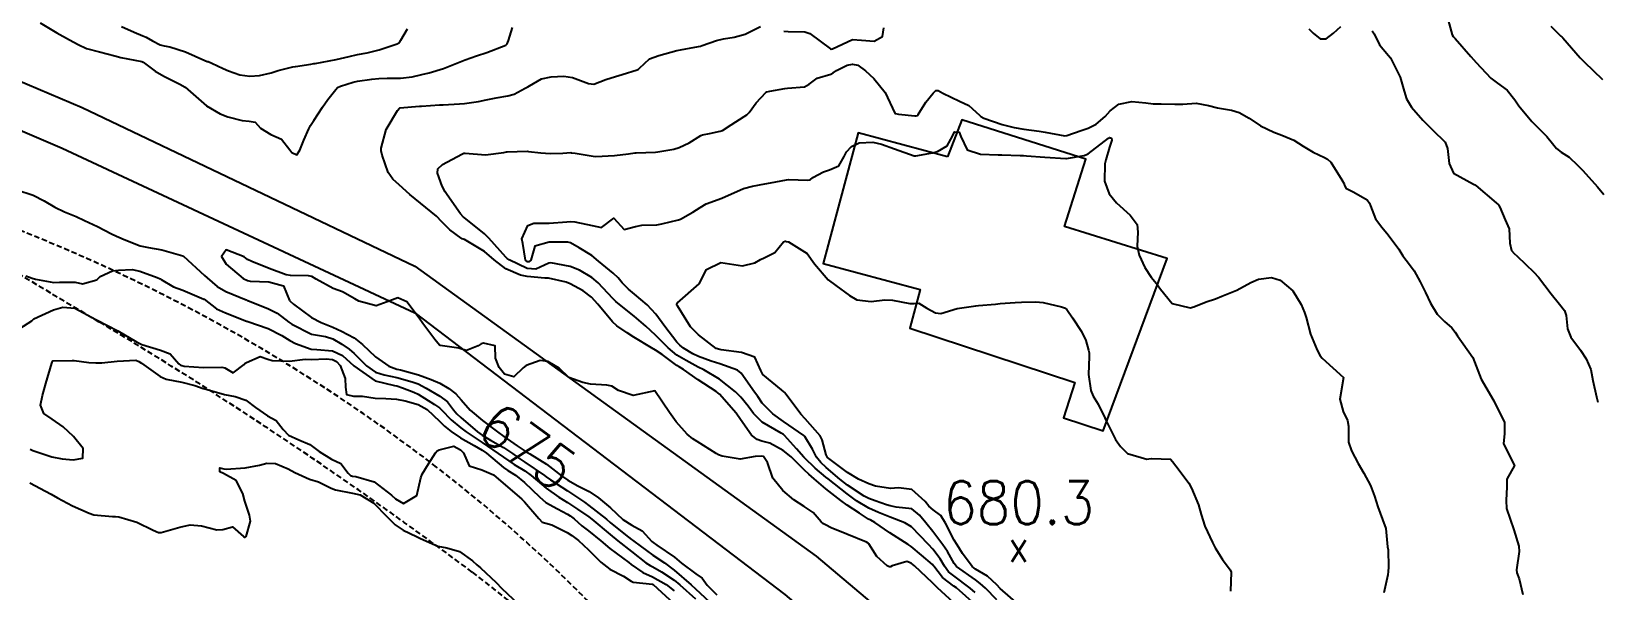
# Model space of a CAD drawing. Header units: metres. Extents: x 292545 to 299085, y 7450245 to 7463078.
# Drawn here: x 295009.3 to 295154.9, y 7462654.4 to 7462706.4 of the extents above; entities that cross this region are included whole.
import ezdxf
from ezdxf.enums import TextEntityAlignment as Align

# ---------------------------------------------------------------- set-up
doc = ezdxf.new("R2010")
doc.units = ezdxf.units.M
doc.linetypes.add('DASHED', pattern=[0.75, 0.5, -0.25])
for name, color, linetype in [('Cotas', 45, 'Continuous'), ('Curvas de Nivel 1m', 11, 'Continuous'), ('Curvas de Nivel 5m', 15, 'Continuous'), ('Edificações', 30, 'Continuous'), ('Linha Férrea', 20, 'Continuous'), ('Pontos Cotados', 45, 'Continuous'), ('Vias Secundárias', 230, 'DASHED')]:
    doc.layers.add(name, color=color, linetype=linetype)
doc.styles.add('Style-STANDARD', font='STANDARD.shx')

# ---------------------------------------------------------------- blocks, each defined once
blk = doc.blocks.new('ELVTXT_38')
at = {"layer": 'Pontos Cotados', "linetype": 'Continuous', "style": 'Style-STANDARD'}
for s, height, p in [('680.3', 4, (0, 4)), ('x', 3, (0, 0))]:
    blk.add_text(s, height=height, dxfattribs=at).set_placement(p, align=Align.MIDDLE_CENTER)

msp = doc.modelspace()

# ---------------------------------------------------------------- linework, layer by layer
at = {"layer": 'Curvas de Nivel 1m', "flags": 128}
for points, elevation in [([(295017.63, 7462706.82), (295018.83, 7462706.31), (295019.62, 7462705.95), (295019.93, 7462705.82), (295020.53, 7462705.5), (295021.24, 7462705.12), (295021.61, 7462705.02), (295022.15, 7462704.93), (295023.6, 7462704.46), (295025.38, 7462703.65), (295025.59, 7462703.58), (295025.7, 7462703.56), (295026.05, 7462703.43), (295027.09, 7462702.93), (295027.58, 7462702.7), (295028.64, 7462702.33), (295029.57, 7462702.21), (295030.47, 7462702.28), (295031.57, 7462702.51), (295032.21, 7462702.72), (295033.58, 7462703.06), (295033.82, 7462703.1), (295035.23, 7462703.32), (295035.53, 7462703.37), (295035.58, 7462703.38), (295035.65, 7462703.39), (295037.59, 7462703.77), (295038.82, 7462704.05), (295039.59, 7462704.21), (295040.48, 7462704.38), (295041.6, 7462704.65), (295043.27, 7462705.22), (295043.48, 7462705.35), (295043.61, 7462705.55), (295044.24, 7462706.6)], 674), ([(295096.99, 7462653.07), (295095.26, 7462654.61), (295095.01, 7462654.78), (295093.97, 7462655.57), (295093.15, 7462656.64), (295093.1, 7462656.71), (295093.03, 7462656.79), (295092.02, 7462657.67), (295091.05, 7462658.47), (295090.77, 7462658.66), (295089.07, 7462659.74), (295087.68, 7462660.7), (295087.29, 7462660.91), (295087.09, 7462661.02), (295086.25, 7462661.56), (295085.1, 7462662.3), (295084.5, 7462662.74), (295083.12, 7462663.84), (295082.03, 7462664.77), (295081.55, 7462665.19), (295081.14, 7462665.56), (295079.89, 7462666.79), (295079.16, 7462667.4), (295077.92, 7462668.06), (295077.17, 7462668.27), (295076.75, 7462668.41), (295076.21, 7462668.83), (295075.19, 7462670.28), (295074.77, 7462670.85), (295073.22, 7462672.64), (295072.93, 7462672.87), (295071.24, 7462673.97), (295069.88, 7462674.91), (295069.49, 7462675.16), (295069.26, 7462675.31), (295067.89, 7462676.31), (295067.27, 7462676.72), (295066.9, 7462676.94), (295065.28, 7462677.93), (295064.64, 7462678.33), (295063.7, 7462678.98), (295063.3, 7462679.36), (295061.92, 7462681), (295061.33, 7462681.64), (295060.55, 7462682.24), (295059.34, 7462682.9), (295058.98, 7462683.04), (295057.35, 7462683.41), (295056.99, 7462683.43), (295055.35, 7462683.56), (295054.73, 7462683.71), (295053.36, 7462684.29), (295052.29, 7462685.12), (295051.38, 7462685.9), (295049.53, 7462687.01), (295049.39, 7462687.06), (295049.32, 7462687.08), (295049.21, 7462687.15), (295048.15, 7462687.92), (295047.41, 7462688.67), (295046.91, 7462689.19), (295045.43, 7462690.4), (295044.44, 7462691.21), (295043.45, 7462692.11), (295042.87, 7462692.64), (295042.42, 7462693.24), (295041.87, 7462694.86), (295041.78, 7462695.25), (295041.77, 7462695.52), (295042.26, 7462697.24), (295043.31, 7462699), (295043.47, 7462699.22), (295043.51, 7462699.25), (295043.53, 7462699.25), (295045.33, 7462699.41), (295045.54, 7462699.42), (295047.19, 7462699.53), (295047.54, 7462699.55), (295049.07, 7462699.63), (295049.54, 7462699.67), (295050.83, 7462699.85), (295051.55, 7462699.99), (295052.46, 7462700.2), (295053.55, 7462700.39), (295054.13, 7462700.52), (295055.18, 7462701.08), (295055.42, 7462701.22), (295055.57, 7462701.32), (295056.69, 7462701.95), (295057.57, 7462702.15), (295058.75, 7462702.22), (295059.57, 7462702.08), (295061.07, 7462701.51), (295061.56, 7462701.47), (295062.66, 7462701.9), (295063.57, 7462702.18), (295064.19, 7462702.36), (295065.58, 7462702.81), (295065.69, 7462702.85), (295065.81, 7462702.96), (295066.72, 7462703.82), (295067.59, 7462704.13), (295069.26, 7462704.58), (295069.6, 7462704.66), (295070.95, 7462704.9), (295071.48, 7462705.01), (295071.61, 7462705.06), (295072.96, 7462705.53), (295073.62, 7462705.68), (295074.59, 7462705.84), (295075.62, 7462706.1), (295077.03, 7462706.83)], 676), ([(295079.2, 7462706.39), (295079.62, 7462706.36), (295081.18, 7462706.34), (295081.62, 7462706.17), (295083.54, 7462704.75), (295083.6, 7462704.73), (295083.62, 7462704.73), (295083.74, 7462704.75), (295085.61, 7462705.61), (295086.44, 7462705.55), (295087.61, 7462705.45), (295088.39, 7462705.91), (295088.52, 7462706.69)], 676), ([(295128.02, 7462706.62), (295128.42, 7462706.22), (295129.08, 7462705.67), (295129.62, 7462705.67), (295130.32, 7462706.19), (295130.99, 7462706.82)], 676), ([(295133.9, 7462706.43), (295134.09, 7462706.15), (295134.58, 7462705.11), (295135.41, 7462704.13), (295135.6, 7462703.91), (295136.5, 7462702.12), (295136.87, 7462700.8), (295137.09, 7462700.11), (295137.55, 7462699.33), (295138.62, 7462698.1), (295139.52, 7462697.23), (295140.68, 7462696.07), (295140.91, 7462695.48), (295141.06, 7462694.07), (295141.47, 7462693.18), (295143.33, 7462692.17), (295143.45, 7462692.11), (295143.55, 7462692.04), (295145.44, 7462690.42), (295145.65, 7462690.23), (295145.79, 7462690.01), (295146.28, 7462688.86), (295146.65, 7462688), (295146.71, 7462686.68), (295146.86, 7462686), (295147.1, 7462685.72), (295147.38, 7462685.47), (295148.93, 7462683.97), (295149.36, 7462683.51), (295150.56, 7462681.96), (295151.32, 7462681), (295151.79, 7462680.41), (295151.95, 7462679.94), (295152.08, 7462678.72), (295152.38, 7462677.93), (295153.27, 7462676.72), (295153.81, 7462675.91), (295154.24, 7462674.92), (295154.41, 7462673.91), (295154.76, 7462672.37), (295154.89, 7462671.9)], 676), ([(295150.53, 7462706.86), (295151.46, 7462705.94), (295151.54, 7462705.86), (295151.62, 7462705.77), (295153.25, 7462703.92), (295153.6, 7462703.55), (295155.32, 7462701.9)], 674), ([(295097.01, 7462654.2), (295096.55, 7462654.59), (295095.02, 7462655.72), (295094.53, 7462656.12), (295094.16, 7462656.62), (295093.74, 7462657.33), (295093.05, 7462658.21), (295092.65, 7462658.64), (295091.08, 7462660.28), (295090.46, 7462660.67), (295089.09, 7462661.19), (295088, 7462661.61), (295087.1, 7462662.03), (295085.98, 7462662.72), (295085.11, 7462663.36), (295083.35, 7462664.75), (295083.13, 7462664.92), (295082.12, 7462665.75), (295081.15, 7462666.71), (295081.08, 7462666.78), (295080.4, 7462667.55), (295079.29, 7462668.8), (295079.17, 7462668.89), (295078.97, 7462669), (295077.19, 7462670.04), (295076.4, 7462670.83), (295075.9, 7462671.53), (295075.22, 7462672.36), (295074.72, 7462672.86), (295073.24, 7462674.02), (295071.78, 7462674.88), (295071.26, 7462675.15), (295070.12, 7462675.76), (295069.27, 7462676.27), (295068.45, 7462676.93), (295067.28, 7462678.12), (295066.39, 7462678.95), (295065.31, 7462679.87), (295063.95, 7462680.98), (295063.6, 7462681.26), (295063.33, 7462681.52), (295061.94, 7462683), (295061.35, 7462683.49), (295060.22, 7462684.16), (295059.36, 7462684.49), (295057.56, 7462684.86), (295057.37, 7462684.82), (295056.17, 7462684.27), (295055.36, 7462684.31), (295053.68, 7462685.11), (295053.5, 7462685.24), (295053.38, 7462685.38), (295051.79, 7462687.13), (295051.4, 7462687.53), (295049.5, 7462689.06), (295049.41, 7462689.13), (295049.16, 7462689.41), (295047.91, 7462691.17), (295047.73, 7462691.46), (295047.45, 7462691.97), (295047.02, 7462693.18), (295047.06, 7462693.6), (295047.47, 7462694), (295049.28, 7462694.95), (295049.48, 7462695.03), (295049.6, 7462695.03), (295051.48, 7462694.89), (295053.17, 7462695.1), (295053.43, 7462695.16), (295053.48, 7462695.16), (295055.35, 7462695.22), (295055.48, 7462695.21), (295056.61, 7462695.07), (295057.48, 7462695.01), (295058.66, 7462695.04), (295059.42, 7462695.1), (295059.48, 7462695.09), (295059.83, 7462695.03), (295061.48, 7462694.76), (295061.75, 7462694.74), (295063.48, 7462694.82), (295064.76, 7462694.97), (295065.37, 7462695.07), (295065.48, 7462695.09), (295067.28, 7462695.15), (295067.49, 7462695.17), (295068.99, 7462695.42), (295069.49, 7462695.57), (295070.4, 7462696.01), (295071.51, 7462696.69), (295071.65, 7462696.75), (295072.29, 7462696.88), (295073.31, 7462697.08), (295073.52, 7462697.16), (295074.33, 7462697.67), (295075.53, 7462698.44), (295075.76, 7462698.6), (295075.99, 7462698.84), (295076.64, 7462699.73), (295077.55, 7462700.7), (295077.62, 7462700.75), (295077.9, 7462700.82), (295079.3, 7462701.06), (295079.56, 7462701.09), (295081.12, 7462701.21), (295081.56, 7462701.46), (295082.31, 7462702.02), (295083.58, 7462702.38), (295083.81, 7462702.51), (295084.1, 7462702.74), (295085.09, 7462703.24), (295085.59, 7462703.32), (295086.09, 7462703.22), (295086.81, 7462702.71), (295087.57, 7462701.98), (295088.62, 7462700.69), (295089.53, 7462698.77), (295089.58, 7462698.72), (295089.87, 7462698.67), (295091.4, 7462698.52), (295091.53, 7462698.51), (295091.63, 7462698.55), (295091.7, 7462698.65), (295092.41, 7462699.78), (295093.09, 7462700.63), (295093.33, 7462700.86), (295093.56, 7462700.86), (295093.98, 7462700.63), (295095.55, 7462699.88), (295096.41, 7462699.47), (295097.41, 7462698.58), (295097.53, 7462698.45), (295097.8, 7462698.3), (295099.52, 7462697.7), (295100.63, 7462697.44), (295101.51, 7462697.28), (295102.95, 7462697.08), (295103.51, 7462696.99), (295105.33, 7462696.67), (295105.51, 7462696.68), (295106.85, 7462697.14), (295107.52, 7462697.37), (295108.24, 7462697.74), (295109.08, 7462698.45), (295109.54, 7462698.97), (295110.36, 7462699.61), (295111.55, 7462699.85), (295112.86, 7462699.72), (295113.55, 7462699.64), (295114.29, 7462699.64), (295115.55, 7462699.59), (295116.3, 7462699.6), (295117.55, 7462699.7), (295118.7, 7462699.49), (295119.54, 7462699.25), (295120.82, 7462699.03), (295121.54, 7462698.84), (295122.47, 7462698.29), (295123.52, 7462697.6), (295124.76, 7462697.01), (295125.51, 7462696.72), (295126.62, 7462696.24), (295127.5, 7462695.71), (295128.41, 7462695.14), (295129.49, 7462694.64), (295129.76, 7462694.48), (295130.06, 7462694.2), (295131.1, 7462692.55), (295131.31, 7462692.18), (295131.34, 7462692.07), (295131.45, 7462691.78), (295132.2, 7462691.42), (295133.44, 7462690.7), (295133.66, 7462690.38), (295133.74, 7462690.16), (295134.22, 7462688.94), (295134.79, 7462688.15), (295135.4, 7462687.46), (295136.38, 7462686.13), (295136.77, 7462685.51), (295137.37, 7462684.7), (295137.8, 7462684.11), (295138.38, 7462683.07), (295138.87, 7462682.09), (295139.33, 7462681.1), (295139.94, 7462680.08), (295140.64, 7462679.4), (295141.3, 7462678.81), (295141.62, 7462678.39), (295141.84, 7462678.06), (295143.26, 7462676.04), (295144.05, 7462674.03), (295145.22, 7462672.02), (295146.22, 7462670.01), (295146.22, 7462668.97), (295146.13, 7462668.01), (295147.15, 7462666), (295146.42, 7462664.72), (295146.42, 7462664.01), (295146.37, 7462662.75), (295146.39, 7462662.01), (295147.07, 7462660), (295147.54, 7462658.48), (295147.57, 7462657.99), (295147.33, 7462656.29), (295147.36, 7462656), (295147.56, 7462655.46), (295147.92, 7462653.99)], 677), ([(295099, 7462653.51), (295097.95, 7462654.58), (295097.46, 7462655.03), (295097.02, 7462655.35), (295095.26, 7462656.61), (295095.04, 7462656.88), (295094.43, 7462658), (295094.01, 7462658.63), (295093.07, 7462659.85), (295092.42, 7462660.65), (295091.82, 7462661.38), (295091.1, 7462661.96), (295089.65, 7462662.12), (295089.1, 7462662.23), (295088.77, 7462662.35), (295087.7, 7462662.7), (295087.11, 7462662.92), (295086.68, 7462663.15), (295085.12, 7462664.18), (295084.41, 7462664.74), (295083.14, 7462665.82), (295082.65, 7462666.26), (295082.25, 7462666.76), (295081.89, 7462667.5), (295081.17, 7462668.69), (295081.08, 7462668.78), (295079.19, 7462670.1), (295078.19, 7462670.81), (295077.21, 7462671.8), (295076.8, 7462672.4), (295076.5, 7462672.83), (295075.25, 7462674.59), (295074.91, 7462674.85), (295073.26, 7462675.44), (295072.45, 7462675.69), (295071.27, 7462676.14), (295070.75, 7462676.38), (295069.89, 7462676.91), (295069.55, 7462677.19), (295069.28, 7462677.48), (295068.14, 7462678.93), (295067.31, 7462680.08), (295066.5, 7462680.95), (295065.33, 7462681.93), (295064.76, 7462682.39), (295064.17, 7462682.98), (295063.8, 7462683.44), (295063.35, 7462683.87), (295061.98, 7462685), (295061.38, 7462685.52), (295060.18, 7462686.23), (295059.39, 7462686.72), (295059.14, 7462686.78), (295057.39, 7462686.76), (295056.08, 7462686.38), (295055.68, 7462685.08), (295055.52, 7462684.93), (295055.37, 7462684.93), (295055.19, 7462685.08), (295054.95, 7462686.64), (295054.85, 7462687.09), (295055.41, 7462688.31), (295055.96, 7462688.52), (295057.41, 7462688.52), (295059.03, 7462688.65), (295059.41, 7462688.68), (295059.77, 7462688.66), (295061.41, 7462688.32), (295062.27, 7462688.13), (295063.41, 7462688.99), (295064.38, 7462687.95), (295065.41, 7462688.23), (295066, 7462688.36), (295067.41, 7462688.39), (295067.88, 7462688.47), (295069.41, 7462688.84), (295069.61, 7462688.92), (295070.75, 7462689.57), (295071.43, 7462689.99), (295072, 7462690.32), (295073.44, 7462690.87), (295075.45, 7462691.75), (295076.3, 7462691.98), (295077.46, 7462692.19), (295077.98, 7462692.29), (295079.46, 7462692.57), (295079.66, 7462692.6), (295081.46, 7462692.54), (295081.65, 7462692.58), (295081.92, 7462692.77), (295082.91, 7462693.32), (295083.47, 7462693.48), (295084.34, 7462693.88), (295084.83, 7462694.74), (295085.05, 7462695.17), (295085.5, 7462695.67), (295086.21, 7462696.02), (295087.5, 7462696.08), (295088.3, 7462695.89), (295089.49, 7462695.46), (295091.34, 7462694.81), (295091.48, 7462694.79), (295093.04, 7462695.08), (295093.49, 7462695.21), (295094.39, 7462695.73), (295094.9, 7462696.62), (295095.09, 7462697.03), (295095.51, 7462697.01), (295095.66, 7462696.61), (295096.25, 7462695.36), (295097.49, 7462694.95), (295099.15, 7462694.9), (295099.49, 7462694.88), (295101.19, 7462694.84), (295101.49, 7462694.83), (295101.76, 7462694.81), (295103.48, 7462694.68), (295105.44, 7462694.54), (295105.48, 7462694.54), (295107.14, 7462694.82), (295107.49, 7462694.98), (295109.41, 7462696.44), (295109.46, 7462696.48), (295109.5, 7462696.49), (295109.67, 7462696.44), (295109.7, 7462696.24), (295109.49, 7462695.61), (295109.15, 7462694.44), (295109.07, 7462694.04), (295109.02, 7462692.45), (295109.45, 7462691.26), (295110.13, 7462690.43), (295111.42, 7462689.27), (295112.06, 7462688.41), (295112.13, 7462687.69), (295112.05, 7462686.41), (295112.24, 7462685.55), (295112.76, 7462684.41), (295113.35, 7462683.5), (295113.86, 7462682.91), (295114.23, 7462682.39), (295115.32, 7462681.07), (295117, 7462680.67), (295117.32, 7462680.76), (295118.46, 7462681.21), (295119.33, 7462681.51), (295119.92, 7462681.73), (295121.34, 7462682.3), (295122.63, 7462683.01), (295123.35, 7462683.33), (295124.56, 7462683.47), (295125.35, 7462683.23), (295126.52, 7462682.24), (295127.32, 7462680.96), (295127.63, 7462680.23), (295127.78, 7462679.75), (295128.17, 7462678.22), (295128.78, 7462676.71), (295129.06, 7462676.21), (295129.27, 7462675.99), (295131.24, 7462674.18), (295130.9, 7462672.18), (295131.21, 7462671.02), (295131.6, 7462670.18), (295131.7, 7462669.67), (295131.72, 7462668.17), (295131.98, 7462667.36), (295132.62, 7462666.17), (295133.14, 7462665.29), (295133.74, 7462664.15), (295134.12, 7462663.14), (295134.43, 7462662.15), (295135.09, 7462660.4), (295135.16, 7462660.22), (295135.19, 7462660.14), (295135.34, 7462658.42), (295135.38, 7462658.14), (295135.44, 7462656.54), (295135.4, 7462656.13), (295135.35, 7462655.82), (295135, 7462654.14)], 678), ([(295007.9, 7462691.65), (295009.44, 7462691.15), (295010.44, 7462690.62), (295011.43, 7462690.03), (295012.35, 7462689.59), (295013.42, 7462689.14), (295014.19, 7462688.79), (295015.4, 7462688.22), (295016.72, 7462687.54), (295017.18, 7462687.32), (295017.39, 7462687.23), (295017.89, 7462687.02), (295019.38, 7462686.42), (295020.14, 7462686.26), (295021.38, 7462686.06), (295023.34, 7462685.49), (295023.37, 7462685.48), (295023.4, 7462685.46), (295025.35, 7462683.66), (295025.59, 7462683.44), (295026.55, 7462682.64), (295027.33, 7462682.18), (295029.22, 7462681.39), (295029.32, 7462681.35), (295029.38, 7462681.33), (295031.31, 7462680.57), (295032.1, 7462680.15), (295033.2, 7462679.34), (295033.3, 7462679.27), (295033.49, 7462679.14), (295035.29, 7462678.22), (295036.61, 7462677.98), (295037.28, 7462677.79), (295038.13, 7462677.29), (295038.8, 7462676.81), (295039.26, 7462676.41), (295040.43, 7462675.26), (295041.24, 7462674.67), (295042.06, 7462674.43), (295043.24, 7462674.17), (295044.67, 7462673.77), (295045.23, 7462673.58), (295045.96, 7462673.19), (295047.22, 7462672.44), (295047.95, 7462671.91), (295048.52, 7462671.16), (295048.83, 7462670.79), (295049.2, 7462670.46), (295050.75, 7462669.13), (295051.18, 7462668.81), (295051.94, 7462668.35), (295053.16, 7462667.66), (295053.98, 7462667.1), (295054.68, 7462666.62), (295055.15, 7462666.31), (295056.95, 7462665.06), (295057.13, 7462664.93), (295057.51, 7462664.67), (295059.11, 7462663.63), (295060.02, 7462663.03), (295060.67, 7462662.58), (295061.1, 7462662.27), (295062.72, 7462660.99), (295063.08, 7462660.7), (295064.51, 7462659.54), (295065.06, 7462659.12), (295065.15, 7462659.06), (295065.28, 7462658.97), (295067.04, 7462657.67), (295068.12, 7462656.93), (295069.03, 7462656.27), (295070.61, 7462654.9), (295071.01, 7462654.54), (295072.77, 7462652.87)], 676), ([(295100.99, 7462653.09), (295099.33, 7462654.56), (295099.02, 7462654.89), (295098.15, 7462655.7), (295097.03, 7462656.35), (295096.71, 7462656.59), (295095.83, 7462657.82), (295095.34, 7462658.61), (295095.06, 7462659.04), (295094.23, 7462660.62), (295093.82, 7462661.36), (295093.1, 7462661.87), (295092.68, 7462662.22), (295092.35, 7462662.64), (295091.12, 7462663.75), (295089.86, 7462663.93), (295089.12, 7462663.86), (295087.75, 7462664.07), (295087.13, 7462664.28), (295086.17, 7462664.72), (295085.14, 7462665.34), (295083.28, 7462666.75), (295083.16, 7462666.98), (295082.78, 7462668.37), (295082.58, 7462668.76), (295081.2, 7462670.35), (295080.8, 7462670.78), (295079.42, 7462672.6), (295079.28, 7462672.8), (295079.22, 7462672.85), (295079.01, 7462673.02), (295077.25, 7462674.45), (295077.06, 7462674.82), (295076.51, 7462676.08), (295075.27, 7462676.5), (295073.4, 7462676.74), (295073.27, 7462676.77), (295072.93, 7462676.87), (295071.29, 7462678.14), (295070.91, 7462678.51), (295070.54, 7462678.9), (295069.32, 7462680.84), (295069.28, 7462680.92), (295069.26, 7462680.98), (295069.33, 7462681.14), (295071.34, 7462682.89), (295072.01, 7462684.23), (295073.36, 7462684.87), (295075.36, 7462684.58), (295076.51, 7462684.83), (295077.04, 7462685.15), (295077.37, 7462685.3), (295078.38, 7462685.81), (295079.19, 7462686.8), (295079.33, 7462686.87), (295079.39, 7462686.85), (295079.44, 7462686.84), (295079.66, 7462686.8), (295081.38, 7462685.71), (295082.05, 7462684.76), (295083.35, 7462683.26), (295084.04, 7462682.74), (295085.33, 7462681.81), (295086.01, 7462681.4), (295087.33, 7462681.26), (295088.61, 7462681.41), (295089.33, 7462681.37), (295090.92, 7462681.07), (295091.33, 7462681.07), (295091.76, 7462681.09), (295092.5, 7462680.64), (295093.32, 7462680.21), (295093.8, 7462680.14), (295095.32, 7462680.61), (295097.06, 7462680.85), (295097.32, 7462680.88), (295098.88, 7462681.01), (295099.32, 7462681.05), (295100.71, 7462681.16), (295101.32, 7462681.19), (295102.64, 7462681.21), (295103.32, 7462681.15), (295105.04, 7462680.76), (295105.32, 7462680.66), (295105.51, 7462680.49), (295106.05, 7462679.73), (295106.89, 7462678.47), (295107.28, 7462677.61), (295107.53, 7462676.72), (295107.59, 7462676.47), (295107.61, 7462676.13), (295107.55, 7462674.47), (295107.74, 7462672.98), (295107.98, 7462672.46), (295108.45, 7462671.69), (295109.06, 7462670.44), (295109.2, 7462670.1), (295110.06, 7462668.43), (295110.51, 7462667.77), (295111.16, 7462667.11), (295112.97, 7462666.59), (295113.15, 7462666.61), (295113.42, 7462666.66), (295115.16, 7462666.58), (295115.35, 7462666.37), (295115.95, 7462665.56), (295116.86, 7462664.35), (295117.12, 7462663.89), (295117.75, 7462662.34), (295118.01, 7462661.43), (295118.35, 7462660.34), (295119.06, 7462658.84), (295119.32, 7462658.33), (295119.98, 7462657.25), (295120.72, 7462656.3), (295120.8, 7462656.07), (295120.74, 7462654.3)], 679), ([(295008.74, 7462683.64), (295009.35, 7462683.42), (295009.64, 7462683.33), (295011.34, 7462683.02), (295011.88, 7462683.06), (295013.34, 7462683.05), (295014.01, 7462682.9), (295015.34, 7462683.27), (295015.65, 7462683.56), (295016.79, 7462684.1), (295017.35, 7462684.17), (295018.64, 7462684.23), (295019.35, 7462684.06), (295020.96, 7462683.49), (295021.23, 7462683.37), (295021.34, 7462683.29), (295022.48, 7462682.62), (295023.33, 7462682.31), (295025.28, 7462681.48), (295025.32, 7462681.46), (295026.47, 7462680.58), (295027.31, 7462680.2), (295029.27, 7462679.42), (295029.3, 7462679.41), (295029.38, 7462679.39), (295031.29, 7462678.75), (295032.54, 7462678.09), (295033.28, 7462677.62), (295033.81, 7462677.33), (295035.27, 7462676.83), (295035.8, 7462676.78), (295037.27, 7462676.67), (295038.2, 7462676.22), (295039.25, 7462675.27), (295041.23, 7462673.86), (295043.02, 7462673.44), (295043.23, 7462673.41), (295043.75, 7462673.22), (295044.82, 7462672.81), (295045.22, 7462672.62), (295046.73, 7462671.66), (295047.2, 7462671.35), (295047.3, 7462671.28), (295047.39, 7462671.18), (295048.28, 7462670.25), (295049.19, 7462669.51), (295049.69, 7462669.14), (295051.17, 7462668.12), (295052.66, 7462667.11), (295053.15, 7462666.76), (295054.14, 7462666.09), (295055.14, 7462665.49), (295055.72, 7462665.07), (295057.12, 7462663.88), (295058.3, 7462663.05), (295059.1, 7462662.56), (295060.02, 7462661.95), (295061.09, 7462661.23), (295061.38, 7462661.01), (295063.07, 7462659.57), (295063.78, 7462658.98), (295065.05, 7462657.99), (295066.39, 7462656.95), (295066.78, 7462656.69), (295067.03, 7462656.56), (295067.85, 7462656.11), (295069.02, 7462655.34), (295069.54, 7462654.91), (295070.99, 7462653.59)], 677), ([(295008.18, 7462678.75), (295009.3, 7462679.45), (295009.39, 7462679.54), (295009.49, 7462679.63), (295011.31, 7462680.47), (295012.19, 7462680.72), (295013.31, 7462680.63), (295015.24, 7462679.56), (295015.3, 7462679.52), (295015.37, 7462679.5), (295017.29, 7462678.52), (295019.04, 7462677.51), (295019.27, 7462677.37), (295019.54, 7462677.24), (295021.27, 7462676.71), (295022.17, 7462676.39), (295022.96, 7462675.46), (295023.12, 7462675.33), (295023.25, 7462675.29), (295023.46, 7462675.25), (295025.25, 7462675.12), (295026.97, 7462675.13), (295027.25, 7462675.07), (295028.02, 7462674.63), (295029.05, 7462675.39), (295029.14, 7462675.51), (295029.25, 7462675.59), (295030.52, 7462676.12), (295031.26, 7462675.89), (295031.64, 7462675.75), (295033.26, 7462675.7), (295034.71, 7462675.88), (295035.26, 7462675.87), (295036.66, 7462675.91), (295037.26, 7462675.87), (295037.64, 7462675.68), (295037.98, 7462675.29), (295038.43, 7462674.09), (295038.46, 7462673.28), (295038.55, 7462672.61), (295039.21, 7462672.44), (295040.05, 7462672.43), (295041.21, 7462672.27), (295042.23, 7462672.22), (295043.21, 7462672.16), (295044, 7462672.01), (295045.21, 7462671.68), (295046.06, 7462671.19), (295047.19, 7462670.11), (295047.67, 7462669.66), (295048.3, 7462669.16), (295049.17, 7462668.58), (295050.44, 7462667.86), (295051.16, 7462667.42), (295051.56, 7462667.13), (295053.14, 7462665.82), (295053.56, 7462665.53), (295054.27, 7462665.09), (295055.12, 7462664.41), (295056.49, 7462663.07), (295057.1, 7462662.56), (295058.16, 7462661.98), (295059.09, 7462661.48), (295059.36, 7462661.31), (295059.71, 7462661.03), (295060.44, 7462660.38), (295061.07, 7462659.91), (295062.21, 7462659), (295063.05, 7462658.28), (295064.81, 7462656.97), (295065.03, 7462656.79), (295066.1, 7462656.03), (295067.02, 7462655.63), (295068.28, 7462654.93), (295069.01, 7462654.34)], 678), ([(295009.16, 7462667.5), (295009.39, 7462667.4), (295011.15, 7462666.79), (295012.13, 7462666.61), (295013.15, 7462666.53), (295014.05, 7462666.67), (295014.09, 7462667.57), (295013.17, 7462668.69), (295012.22, 7462669.59), (295011.19, 7462670.31), (295010.41, 7462670.83), (295010.11, 7462671.62), (295010.31, 7462672.52), (295010.62, 7462673.61), (295011.17, 7462675.52), (295011.19, 7462675.6), (295011.25, 7462675.74), (295013.06, 7462675.77), (295013.25, 7462675.76), (295014.6, 7462675.57), (295015.25, 7462675.54), (295015.82, 7462675.55), (295017.25, 7462675.7), (295018.96, 7462675.8), (295019.25, 7462675.67), (295019.5, 7462675.51), (295021.24, 7462674.26), (295021.78, 7462674.03), (295023.24, 7462673.76), (295024.45, 7462673.45), (295025.23, 7462673.17), (295025.62, 7462673.05), (295027.22, 7462672.59), (295028.22, 7462672.4), (295029.21, 7462672.06), (295030.1, 7462671.38), (295031.2, 7462670.61), (295032.01, 7462670.18), (295032.68, 7462669.35), (295033.18, 7462668.82), (295034.13, 7462668.37), (295035.16, 7462667.94), (295036.02, 7462667.31), (295037.15, 7462666.58), (295038.02, 7462666.17), (295038.71, 7462665.28), (295038.93, 7462665.08), (295039.13, 7462665.01), (295039.42, 7462664.98), (295041.13, 7462664.48), (295042.74, 7462663.23), (295043.11, 7462662.9), (295043.87, 7462662.45), (295045.11, 7462663.2), (295045.47, 7462664.86), (295045.6, 7462665.2), (295046.19, 7462666.15), (295046.83, 7462667.18), (295046.99, 7462667.35), (295047.16, 7462667.46), (295048.54, 7462667.79), (295049.16, 7462667.46), (295049.44, 7462667.16), (295049.96, 7462665.97), (295051.14, 7462665.6), (295052.22, 7462665.12), (295053.12, 7462664.34), (295054.61, 7462663.09), (295054.87, 7462662.86), (295055.1, 7462662.63), (295056.43, 7462661.07), (295056.75, 7462660.73), (295057.08, 7462660.62), (295057.65, 7462660.48), (295059.07, 7462659.78), (295059.51, 7462659.48), (295060.11, 7462659.02), (295061.05, 7462658.16), (295062.2, 7462657), (295063.03, 7462656.34), (295064.31, 7462655.69), (295065.02, 7462655.23), (295065.21, 7462655.16), (295067.01, 7462654.96), (295067.06, 7462654.94), (295069, 7462653.17)], 679)]:
    msp.add_lwpolyline(points, dxfattribs=dict(at, elevation=elevation))
at = {"layer": 'Curvas de Nivel 5m', "flags": 128}
for points, elevation in [([(295010.08, 7462707.16), (295011.62, 7462706.25), (295012.81, 7462705.59), (295013.61, 7462705.15), (295014.39, 7462704.78), (295015.6, 7462704.46), (295017.03, 7462704.1), (295017.59, 7462703.95), (295019.53, 7462703.56), (295019.58, 7462703.54), (295019.6, 7462703.53), (295019.65, 7462703.51), (295020.77, 7462702.68), (295021.57, 7462702.2), (295023.07, 7462701.46), (295023.56, 7462701.17), (295025.53, 7462699.44), (295026.82, 7462698.71), (295027.52, 7462698.41), (295028.85, 7462698.07), (295029.52, 7462698.03), (295030.08, 7462697.94), (295030.56, 7462697.38), (295031.51, 7462696.79), (295032.51, 7462696.36), (295033.29, 7462695.34), (295033.49, 7462695.1), (295033.93, 7462694.89), (295034.22, 7462695.33), (295034.58, 7462696.25), (295035.05, 7462697.32), (295035.21, 7462697.63), (295035.52, 7462698.07), (295036.33, 7462699.31), (295036.82, 7462700.03), (295037.56, 7462700.98), (295037.71, 7462701.14), (295037.99, 7462701.29), (295039.19, 7462701.65), (295039.57, 7462701.73), (295040.9, 7462701.92), (295041.57, 7462701.98), (295042.35, 7462702.01), (295043.57, 7462702.02), (295044.65, 7462702.13), (295045.57, 7462702.35), (295046.24, 7462702.53), (295047.58, 7462702.93), (295048.21, 7462703.17), (295049.59, 7462703.73), (295050.65, 7462704.09), (295051.6, 7462704.41), (295053.36, 7462705.1), (295053.5, 7462705.2), (295053.61, 7462705.52), (295053.99, 7462706.73)], 675), ([(295140.98, 7462707.42), (295141.34, 7462706.06), (295141.45, 7462705.89), (295141.62, 7462705.72), (295143.07, 7462704.05), (295143.59, 7462703.47), (295144.95, 7462702.03), (295145.57, 7462701.54), (295146.46, 7462700.91), (295147.17, 7462700), (295147.54, 7462699.44), (295148.74, 7462697.98), (295149.52, 7462697.2), (295150.15, 7462696.61), (295150.67, 7462695.95), (295151.05, 7462695.49), (295151.49, 7462695.15), (295152.21, 7462694.66), (295153.01, 7462693.93), (295153.48, 7462693.44), (295154.86, 7462691.91), (295155.45, 7462691.2)], 675), ([(295094.99, 7462653.25), (295093.5, 7462654.63), (295093.25, 7462654.87), (295093.02, 7462655.09), (295091.35, 7462656.66), (295091.04, 7462656.9), (295090.64, 7462657.06), (295089.3, 7462656.68), (295089.13, 7462656.58), (295089.03, 7462656.57), (295088.95, 7462656.6), (295088.82, 7462656.68), (295087.86, 7462657.52), (295087.11, 7462658.71), (295087.05, 7462658.77), (295086.91, 7462658.86), (295085.07, 7462659.62), (295083.62, 7462660.2), (295083.08, 7462660.47), (295082.9, 7462660.57), (295082.67, 7462660.76), (295081.93, 7462661.61), (295081.1, 7462662.19), (295080.15, 7462662.79), (295079.12, 7462663.66), (295078.2, 7462664.81), (295077.7, 7462666.26), (295077.31, 7462666.82), (295077.15, 7462666.86), (295076.54, 7462666.83), (295075.15, 7462666.6), (295073.47, 7462666.87), (295073.15, 7462666.98), (295072.91, 7462667.12), (295071.17, 7462668.22), (295070.76, 7462668.49), (295070.23, 7462668.9), (295069.19, 7462670.07), (295068.59, 7462670.93), (295067.22, 7462672.94), (295065.22, 7462672.52), (295063.83, 7462672.98), (295063.23, 7462673.36), (295062.77, 7462673.46), (295061.23, 7462673.57), (295060.53, 7462673.72), (295059.24, 7462674.19), (295058.32, 7462675.05), (295057.26, 7462675.68), (295056.55, 7462675.77), (295055.26, 7462675.31), (295054.97, 7462675.08), (295054.1, 7462674.24), (295053.24, 7462674.5), (295052.75, 7462675.12), (295052.4, 7462675.98), (295052.38, 7462677.12), (295051.28, 7462677.38), (295051.09, 7462677.32), (295050.81, 7462677.13), (295049.72, 7462676.7), (295049.27, 7462676.82), (295049.01, 7462676.9), (295047.27, 7462677.15), (295047.2, 7462677.18), (295046.76, 7462677.7), (295045.64, 7462679.2), (295045.31, 7462679.69), (295044.17, 7462681.21), (295043.33, 7462681.58), (295042.35, 7462681.23), (295041.32, 7462680.85), (295039.7, 7462681.27), (295039.33, 7462681.51), (295038.19, 7462682.15), (295037.33, 7462682.46), (295035.74, 7462683.32), (295035.35, 7462683.58), (295035.03, 7462683.64), (295033.35, 7462683.67), (295032.96, 7462683.74), (295031.36, 7462684.32), (295029.77, 7462684.98), (295029.37, 7462685.16), (295029.04, 7462685.39), (295027.38, 7462686.05), (295026.95, 7462685.42), (295027.36, 7462684.72), (295028.96, 7462683.39), (295029.34, 7462683.21), (295029.59, 7462683.13), (295031.34, 7462683.07), (295032.71, 7462682.72), (295033.26, 7462681.34), (295033.29, 7462681.3), (295033.32, 7462681.28), (295033.64, 7462681.01), (295035.31, 7462679.75), (295036.19, 7462679.31), (295037.3, 7462678.85), (295038.1, 7462678.48), (295039.28, 7462677.87), (295040.05, 7462677.26), (295041.26, 7462676.1), (295042.49, 7462675.24), (295043.25, 7462674.97), (295043.58, 7462674.9), (295045.24, 7462674.44), (295046.43, 7462674), (295047.23, 7462673.66), (295048.06, 7462673.17), (295048.71, 7462672.65), (295049.21, 7462672.1), (295050.06, 7462671.14), (295051.19, 7462670.18), (295052.58, 7462669.12), (295053.18, 7462668.7), (295054.43, 7462667.82), (295055.16, 7462667.33), (295055.61, 7462667.08), (295057.14, 7462666.13), (295058.55, 7462665.05), (295059.13, 7462664.63), (295060.05, 7462664.09), (295061.11, 7462663.58), (295061.98, 7462663), (295063.09, 7462662.07), (295064.26, 7462660.98), (295065.08, 7462660.44), (295066.05, 7462659.93), (295066.94, 7462658.94), (295067.06, 7462658.82), (295067.4, 7462658.6), (295069.04, 7462657.48), (295069.71, 7462656.91), (295071.02, 7462655.93), (295071.63, 7462655.51), (295072.1, 7462654.88), (295073, 7462653.97)], 675), ([(295009.12, 7462664.37), (295010.59, 7462663.62), (295011.11, 7462663.34), (295011.7, 7462663), (295013.09, 7462662.24), (295014.63, 7462661.56), (295015.08, 7462661.42), (295016.8, 7462661.26), (295017.08, 7462661.25), (295017.38, 7462661.23), (295019.08, 7462660.74), (295020.58, 7462659.99), (295021.07, 7462659.77), (295021.34, 7462659.76), (295023.07, 7462660.26), (295024.04, 7462660.48), (295025.07, 7462660.39), (295026.49, 7462660.01), (295027.07, 7462660.04), (295027.96, 7462660.3), (295028.97, 7462659.39), (295029.03, 7462659.36), (295029.06, 7462659.34), (295029.13, 7462659.32), (295029.24, 7462659.39), (295029.63, 7462660.83), (295029.54, 7462661.39), (295029.1, 7462662.68), (295028.91, 7462663.39), (295028.31, 7462664.59), (295027.13, 7462665.24), (295026.78, 7462665.42), (295026.79, 7462665.77), (295027.14, 7462665.69), (295027.38, 7462665.66), (295029.14, 7462665.78), (295030.47, 7462666.04), (295031.14, 7462666.21), (295031.97, 7462666.19), (295033.14, 7462665.68), (295033.75, 7462665.33), (295035.13, 7462664.74), (295035.97, 7462664.47), (295037.12, 7462663.89), (295037.55, 7462663.72), (295039.11, 7462663.42), (295039.83, 7462663.26), (295041.1, 7462662.5), (295042.3, 7462661.24), (295043.08, 7462660.48), (295043.82, 7462659.97), (295045.06, 7462659.38), (295045.44, 7462659.2), (295047.05, 7462658.48), (295047.88, 7462658.34), (295049.05, 7462658.01), (295050.28, 7462657.14), (295050.67, 7462656.77), (295051.03, 7462656.47), (295052.47, 7462655.12), (295053.01, 7462654.56), (295054.54, 7462653.09)], 680)]:
    msp.add_lwpolyline(points, dxfattribs=dict(at, elevation=elevation))
at = {"layer": 'Edificações'}
msp.add_lwpolyline([(295094.42, 7462694.71), (295086.12, 7462696.93), (295082.87, 7462684.79), (295091.89, 7462682.38), (295090.92, 7462678.76), (295106.28, 7462673.72), (295105.2, 7462670.43), (295108.89, 7462669.22), (295114.84, 7462685.24), (295105.32, 7462688.24), (295107.29, 7462694.49), (295095.75, 7462698.14)], close=True, dxfattribs=at)
at = {"layer": 'Linha Férrea', "linetype": 'Continuous'}
for points in [[(294978.82, 7462708.75), (294993.94, 7462703.3), (295012.13, 7462695.5), (295044.9, 7462680.2), (295079.31, 7462653.99), (295093.84, 7462641.76), (295108.28, 7462628.33), (295132.72, 7462600.82), (295144.87, 7462584.72), (295150.23, 7462577.04), (295155.94, 7462568.74)], [(294995.56, 7462707.11), (295013.99, 7462699.29), (295044.9, 7462684.52), (295082.22, 7462657.55), (295096.89, 7462645.2), (295111.54, 7462631.57), (295136.2, 7462603.81), (295148.24, 7462587.27), (295153.91, 7462579.78), (295159.67, 7462571.39)]]:
    msp.add_lwpolyline(points, dxfattribs=at)
at = {"layer": 'Vias Secundárias', "elevation": 699.68}
for points in [[(294951.66, 7462713.27, 0.274211), (294960.57, 7462704.14), (294991.11, 7462694.58), (295007.95, 7462687.96, -0.070781), (295046.93, 7462665.85, -0.078274), (295076.78, 7462634.28, -0.037752), (295096.47, 7462600.32, 0.093668), (295113.18, 7462577.74, -0.100626), (295135.96, 7462546.05, -0.022574), (295151.74, 7462506.24, -0.059918), (295159.22, 7462471.56, 0.040004), (295166.3, 7462431.06, 0.162624), (295182.97, 7462405.35), (295202.25, 7462384.07)], [(294937.44, 7462705.97), (294958.94, 7462699.73), (294991.98, 7462690.21), (295007.38, 7462684.25), (295015.58, 7462679.34, -0.025524), (295050.25, 7462656.08, -0.069948), (295067.61, 7462638.86, -0.042819), (295087.22, 7462607.85, 0.023317), (295100.96, 7462584.12, 0.064559), (295117.37, 7462564.66, -0.105426), (295131.58, 7462544.73, -0.017316), (295141.35, 7462519.9, -0.023697), (295149.94, 7462491.38, -0.032371), (295154.32, 7462467.39, 0.023489), (295158.77, 7462440.3, 0.022808), (295161.82, 7462428.63, 0.107367), (295179.63, 7462397.15, 0.001207), (295196.54, 7462378.31)]]:
    msp.add_lwpolyline(points, format="xyb", dxfattribs=at)

# ---------------------------------------------------------------- block references
at = {"layer": 'Pontos Cotados', "linetype": 'Continuous'}
msp.add_blockref('ELVTXT_38', (295101.05, 7462658.54, 680.27), dxfattribs=at)

# ---------------------------------------------------------------- texts
at = {"layer": 'Cotas', "style": 'Style-STANDARD'}
msp.add_text('675', height=4, rotation=324.2149, dxfattribs=at).set_placement((295055.39, 7462667.75, 675), align=Align.MIDDLE_CENTER)

doc.saveas('drawing.dxf')
